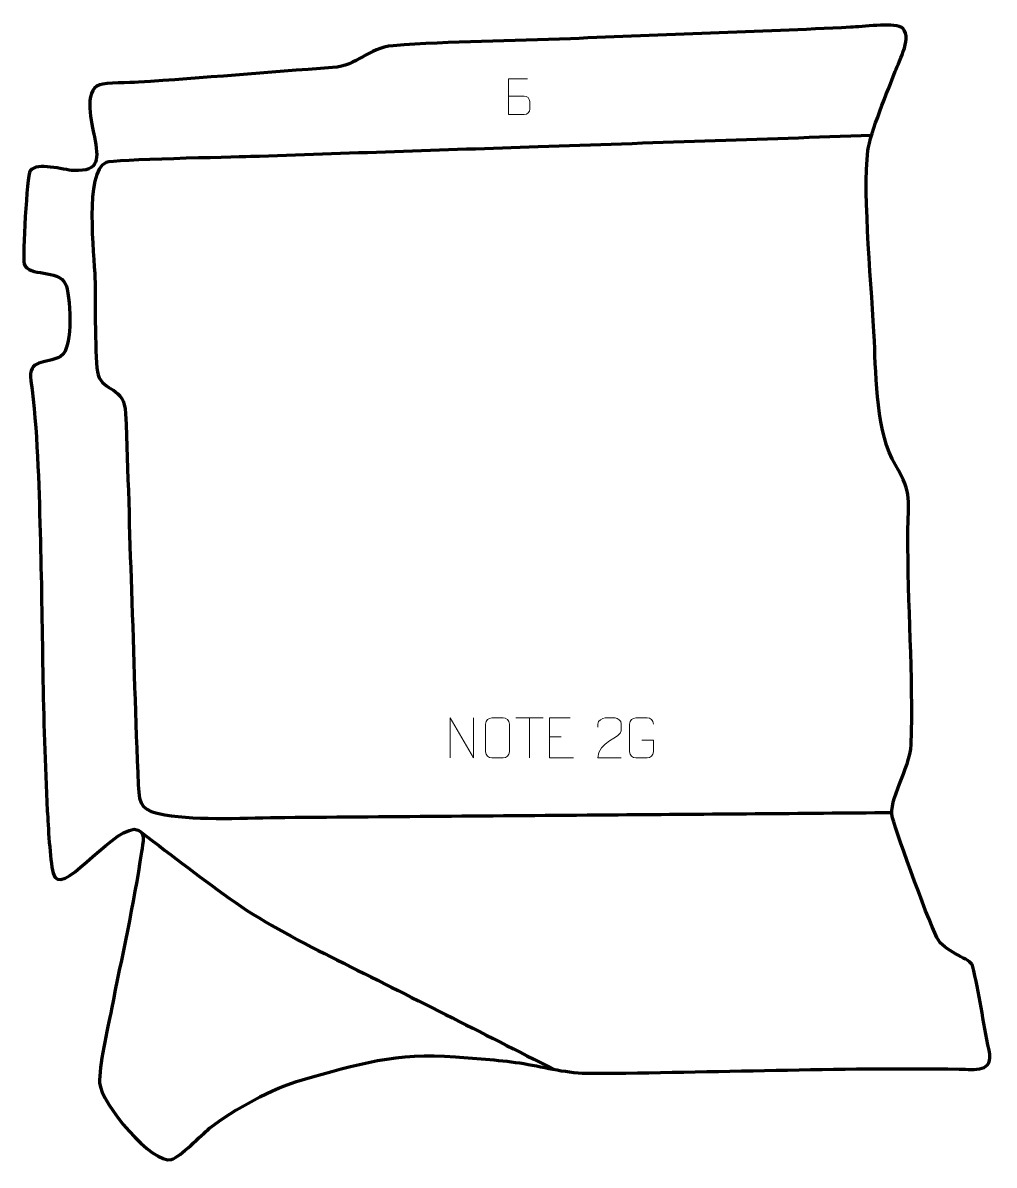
# Model space of a CAD drawing. Header units: millimetres. Extents: x -570 to 37, y 14 to 728.
import ezdxf

# ---------------------------------------------------------------- set-up
doc = ezdxf.new("R2010")
doc.units = ezdxf.units.MM
doc.header["$MEASUREMENT"] = 0
doc.layers.add('layer 2', color=7, linetype='Continuous')
doc.layers.add('layer 3', color=7, linetype='Continuous')

msp = doc.modelspace()

# ---------------------------------------------------------------- linework, layer by layer
at = {"layer": 'layer 2', "color": 250, "lineweight": 9}
for points, knots in [([(-266.4694, 682.2795), (-263.2104, 682.2799), (-259.9511, 682.2799), (-256.6914, 682.2795), (-256.6914, 682.2795), (-254.922, 682.264), (-253.1991, 680.709), (-253.1991, 678.8732), (-253.1991, 678.8732), (-253.1995, 677.8624), (-253.1995, 675.1311), (-253.1991, 674.12), (-253.1991, 674.12), (-253.1833, 672.4559), (-254.5646, 670.6521), (-256.6439, 670.6673), (-256.6439, 670.6673), (-259.9039, 670.6676), (-263.1636, 670.6676), (-266.423, 670.6673), (-266.423, 670.6673), (-266.423, 678.1177), (-266.423, 685.5678), (-266.423, 693.0176), (-266.423, 693.0176), (-264.2969, 693.0176), (-256.8252, 693.0176), (-254.6988, 693.0176)], [0, 0, 0, 0, 0.125, 0.125, 0.125, 0.125, 0.25, 0.25, 0.25, 0.25, 0.375, 0.375, 0.375, 0.375, 0.5, 0.5, 0.5, 0.5, 0.625, 0.625, 0.625, 0.625, 0.75, 0.75, 0.75, 0.75, 1, 1, 1, 1]), ([(-302.9399, 268.6307), (-302.9399, 268.6307), (-302.9399, 293.5842), (-302.9399, 293.5842), (-302.9399, 293.5842), (-302.9399, 293.5842), (-288.2851, 268.6307), (-288.2851, 268.6307), (-288.2851, 268.6307), (-288.2851, 268.6307), (-288.2851, 293.5842), (-288.2851, 293.5842)], [0, 0, 0, 0, 0.25, 0.25, 0.25, 0.25, 0.5, 0.5, 0.5, 0.5, 1, 1, 1, 1]), ([(-276.9089, 293.58), (-274.5832, 293.58), (-272.2571, 293.58), (-269.931, 293.58), (-269.931, 293.58), (-267.9844, 293.6156), (-265.993, 292.124), (-265.9663, 289.6864), (-265.9663, 289.6864), (-265.9667, 283.9395), (-265.9667, 278.1922), (-265.9663, 272.4445), (-265.9663, 272.4445), (-266.1061, 270.1211), (-267.7833, 268.6415), (-269.931, 268.6307), (-269.931, 268.6307), (-272.2629, 268.6311), (-274.5948, 268.6311), (-276.9263, 268.6307), (-276.9263, 268.6307), (-278.8513, 268.5253), (-280.8234, 270.4098), (-280.8122, 272.4271), (-280.8122, 272.4271), (-280.8119, 278.1972), (-280.8119, 283.9669), (-280.8122, 289.7362), (-280.8122, 289.7362), (-280.808, 291.8743), (-279.0613, 293.5935), (-276.9089, 293.58)], [0, 0, 0, 0, 0.11111111, 0.11111111, 0.11111111, 0.11111111, 0.22222222, 0.22222222, 0.22222222, 0.22222222, 0.33333333, 0.33333333, 0.33333333, 0.33333333, 0.44444444, 0.44444444, 0.44444444, 0.44444444, 0.55555556, 0.55555556, 0.55555556, 0.55555556, 0.66666667, 0.66666667, 0.66666667, 0.66666667, 0.77777778, 0.77777778, 0.77777778, 0.77777778, 1, 1, 1, 1]), ([(-227.9483, 293.5803), (-227.9483, 293.5803), (-240.8222, 293.5803), (-240.8222, 293.5803), (-240.8222, 293.5803), (-240.8222, 293.5803), (-240.8222, 268.6267), (-240.8222, 268.6267), (-240.8222, 268.6267), (-240.8222, 268.6267), (-225.9564, 268.6267), (-225.9564, 268.6267)], [0, 0, 0, 0, 0.25, 0.25, 0.25, 0.25, 0.5, 0.5, 0.5, 0.5, 1, 1, 1, 1]), ([(-196.0178, 268.6164), (-200.9322, 268.6167), (-205.8466, 268.6167), (-210.7607, 268.6164), (-210.7607, 268.6164), (-210.7607, 278.5487), (-196.1097, 281.1899), (-196.0178, 285.5002), (-196.0178, 285.5002), (-196.0181, 286.9243), (-196.0181, 288.348), (-196.0178, 289.7713), (-196.0178, 289.7713), (-196.0347, 291.8484), (-198.1575, 293.5732), (-199.8285, 293.5905), (-199.8285, 293.5905), (-201.9017, 293.5901), (-203.9746, 293.5901), (-206.047, 293.5905), (-206.047, 293.5905), (-207.8691, 293.607), (-210.6938, 291.8149), (-210.7607, 289.7213), (-210.7607, 289.7213), (-210.7607, 289.7213), (-210.7607, 287.6665), (-210.7607, 287.6665)], [0, 0, 0, 0, 0.125, 0.125, 0.125, 0.125, 0.25, 0.25, 0.25, 0.25, 0.375, 0.375, 0.375, 0.375, 0.5, 0.5, 0.5, 0.5, 0.625, 0.625, 0.625, 0.625, 0.75, 0.75, 0.75, 0.75, 1, 1, 1, 1]), ([(-183.1344, 279.6125), (-183.1344, 279.6125), (-175.9663, 279.6125), (-175.9663, 279.6125), (-175.9663, 279.6125), (-175.9663, 279.6125), (-175.9663, 272.4444), (-175.9663, 272.4444), (-175.9663, 272.4444), (-176.106, 270.121), (-177.7832, 268.6414), (-179.931, 268.6306), (-179.931, 268.6306), (-182.2628, 268.631), (-184.5948, 268.631), (-186.9263, 268.6306), (-186.9263, 268.6306), (-188.8512, 268.5252), (-190.8234, 270.4097), (-190.8122, 272.427), (-190.8122, 272.427), (-190.8118, 278.1971), (-190.8118, 283.9668), (-190.8122, 289.7361), (-190.8122, 289.7361), (-190.808, 291.8742), (-189.0612, 293.5934), (-186.9089, 293.58), (-186.9089, 293.58), (-184.5832, 293.58), (-182.2571, 293.58), (-179.931, 293.58), (-179.931, 293.58), (-177.9843, 293.6154), (-175.9929, 292.1239), (-175.9663, 289.6862)], [0, 0, 0, 0, 0.1, 0.1, 0.1, 0.1, 0.2, 0.2, 0.2, 0.2, 0.3, 0.3, 0.3, 0.3, 0.4, 0.4, 0.4, 0.4, 0.5, 0.5, 0.5, 0.5, 0.6, 0.6, 0.6, 0.6, 0.7, 0.7, 0.7, 0.7, 0.8, 0.8, 0.8, 0.8, 1, 1, 1, 1])]:
    msp.add_open_spline(points, degree=3, knots=knots, dxfattribs=at)
at = {"layer": 'layer 2', "color": 140, "lineweight": 158}
for points, knots in [([(-39.678, 657.5775), (-109.0809, 655.2145), (-178.4837, 652.852), (-247.8866, 650.489), (-247.8866, 650.489), (-307.8027, 648.449), (-367.7189, 646.4094), (-427.635, 644.3694), (-427.635, 644.3694), (-439.4459, 643.9925), (-513.5371, 642.5778), (-517.9464, 640.7149), (-517.9464, 640.7149), (-531.7897, 634.8659), (-525.3517, 583.0626), (-524.9391, 568.3726), (-524.9391, 568.3726), (-524.5988, 556.3574), (-525.1869, 515.8567), (-522.9184, 508.0847), (-522.9184, 508.0847), (-519.7209, 497.1297), (-506.5272, 501.1124), (-505.7792, 483.8135), (-505.7792, 483.8135), (-504.1952, 447.1907), (-503.4287, 410.2405), (-502.1257, 373.5618), (-502.1257, 373.5618), (-500.6831, 332.9566), (-499.6212, 292.2965), (-497.873, 251.7143), (-497.873, 251.7143), (-497.2966, 238.3331), (-495.4391, 235.3997), (-481.27, 232.9696), (-481.27, 232.9696), (-459.7922, 229.2861), (-429.2388, 231.2126), (-406.3704, 231.3945), (-406.3704, 231.3945), (-336.8779, 231.9476), (-267.3854, 232.5007), (-197.8929, 233.0538), (-197.8929, 233.0538), (-140.8991, 233.5074), (-83.9052, 233.9611), (-26.9114, 234.4147)], [0, 0, 0, 0, 0.07692308, 0.07692308, 0.07692308, 0.07692308, 0.15384615, 0.15384615, 0.15384615, 0.15384615, 0.23076923, 0.23076923, 0.23076923, 0.23076923, 0.30769231, 0.30769231, 0.30769231, 0.30769231, 0.38461538, 0.38461538, 0.38461538, 0.38461538, 0.46153846, 0.46153846, 0.46153846, 0.46153846, 0.53846154, 0.53846154, 0.53846154, 0.53846154, 0.61538462, 0.61538462, 0.61538462, 0.61538462, 0.69230769, 0.69230769, 0.69230769, 0.69230769, 0.76923077, 0.76923077, 0.76923077, 0.76923077, 0.84615385, 0.84615385, 0.84615385, 0.84615385, 1, 1, 1, 1]), ([(-495.9137, 222.0156), (-476.5947, 207.4998), (-456.9095, 191.8312), (-437.1584, 178.0907), (-437.1584, 178.0907), (-418.6687, 165.2276), (-394.0237, 152.424), (-373.7203, 142.3004), (-373.7203, 142.3004), (-328.3974, 119.7016), (-283.2286, 96.7), (-238.0273, 73.8498)], [0, 0, 0, 0, 0.25, 0.25, 0.25, 0.25, 0.5, 0.5, 0.5, 0.5, 1, 1, 1, 1])]:
    msp.add_open_spline(points, degree=3, knots=knots, dxfattribs=at)
at = {"layer": 'layer 2', "color": 250, "lineweight": 9}
for points in [[(-261.8829, 293.5568), (-261.8829, 293.5568), (-244.8957, 293.5568), (-244.8957, 293.5568)], [(-253.3891, 268.6268), (-253.3891, 268.6268), (-253.3891, 293.5803), (-253.3891, 293.5803)], [(-240.8222, 281.7006), (-240.8222, 281.7006), (-233.6541, 281.7006), (-233.6541, 281.7006)]]:
    msp.add_open_spline(points, degree=3, dxfattribs=at)
at = {"layer": 'layer 3', "color": 242, "lineweight": 158}
msp.add_open_spline([(-376.4499, 700.0412), (-360.6807, 701.1773), (-354.5164, 712.3584), (-338.5393, 713.6991), (-338.5393, 713.6991), (-302.58, 716.5655), (-264.1461, 716.6272), (-227.7934, 718.1092), (-227.7934, 718.1092), (-169.5591, 720.4811), (-111.0847, 722.3869), (-52.8982, 725.2232), (-52.8982, 725.2232), (-45.2186, 725.5976), (-27.1306, 728.0123), (-21.1486, 725.2394), (-21.1486, 725.2394), (-13.39, 720.5223), (-22.3502, 704.1918), (-24.8002, 697.8238), (-24.8002, 697.8238), (-29.1139, 686.5847), (-40.6362, 658.6408), (-41.9141, 648.2148), (-41.9141, 648.2148), (-45.331, 620.3369), (-39.1624, 559.6966), (-37.8626, 528.9793), (-37.8626, 528.9793), (-36.8973, 506.1683), (-36.5036, 470.7969), (-24.7668, 451.7379), (-24.7668, 451.7379), (-13.7836, 433.2926), (-16.9153, 429.0058), (-16.9592, 408.6209), (-16.9592, 408.6209), (-17.0528, 365.1062), (-13.554, 320.032), (-14.8388, 276.944), (-14.8388, 276.944), (-15.8177, 261.2947), (-29.3914, 242.5135), (-26.5118, 231.0863), (-26.5118, 231.0863), (-23.8166, 220.896), (-2.0972, 160.7572), (2.1593, 154.5377), (2.1593, 154.5377), (7.8535, 146.2173), (22.3102, 143.1415), (23.4327, 138.7132), (23.4327, 138.7132), (27.6786, 121.9632), (30.0252, 103.172), (33.7867, 85.9714), (33.7867, 85.9714), (36.9648, 71.4393), (24.8916, 73.9395), (15.1047, 74.0844), (15.1047, 74.0844), (-60.4246, 75.2026), (-137.7179, 71.8326), (-214.9558, 71.3924), (-214.9558, 71.3924), (-229.6388, 71.3087), (-242.7612, 75.0898), (-256.8585, 77.4359), (-256.8585, 77.4359), (-270.7321, 79.7448), (-285.5838, 80.6103), (-299.6964, 81.6987), (-299.6964, 81.6987), (-336.1864, 84.5131), (-360.8988, 77.2915), (-395.3581, 67.3964), (-395.3581, 67.3964), (-414.1743, 61.9934), (-437.9566, 48.9869), (-453.4321, 37.0324), (-453.4321, 37.0324), (-458.2248, 32.8099), (-471.6168, 19.2371), (-477.0725, 17.5645), (-477.0725, 17.5645), (-488.7065, 13.9979), (-521.276, 52.5644), (-522.028, 65.3895), (-522.028, 65.3895), (-522.6015, 75.1705), (-516.8283, 99.6648), (-514.6056, 111.3961), (-514.6056, 111.3961), (-508.2997, 143.8213), (-500.6152, 177.2103), (-495.8638, 209.7813), (-495.8638, 209.7813), (-495.1025, 214.9997), (-492.3502, 223.756), (-500.4584, 223.9096), (-500.4584, 223.9096), (-516.2899, 222.9209), (-546.883, 179.4521), (-551.0285, 196.5648), (-551.0285, 196.5648), (-553.1149, 205.1774), (-554.1662, 226.134), (-554.6772, 235.48), (-554.6772, 235.48), (-557.8233, 293.0316), (-557.5504, 351.7669), (-559.1619, 409.5078), (-559.1619, 409.5078), (-560.0109, 439.9314), (-560.836, 474.1983), (-564.949, 504.2746), (-564.949, 504.2746), (-566.9131, 518.3803), (-555.9619, 514.3748), (-546.3526, 519.4967), (-546.3526, 519.4967), (-537.6008, 525.2522), (-540.6913, 559.4806), (-543.2383, 564.6645), (-543.2383, 564.6645), (-548.122, 574.6047), (-566.1555, 568.8368), (-569.2257, 577.4125), (-569.2257, 577.4125), (-569.9714, 581.5017), (-567.6616, 632.5389), (-565.3412, 635.5754), (-565.3412, 635.5754), (-561.0012, 641.2547), (-544.8882, 636.052), (-538.168, 635.6276), (-538.168, 635.6276), (-521.5687, 635.092), (-522.8549, 643.1614), (-525.2646, 656.8639), (-525.2646, 656.8639), (-526.6562, 664.7771), (-532.5503, 685.7325), (-521.9057, 689.3531), (-521.9057, 689.3531), (-518.176, 690.6217), (-503.0354, 690.5953), (-497.7315, 690.9358), (-497.7315, 690.9358), (-457.3703, 693.5263), (-416.8324, 697.1317), (-376.4499, 700.0412)], degree=3, knots=[0, 0, 0, 0, 0.02564103, 0.02564103, 0.02564103, 0.02564103, 0.05128205, 0.05128205, 0.05128205, 0.05128205, 0.07692308, 0.07692308, 0.07692308, 0.07692308, 0.1025641, 0.1025641, 0.1025641, 0.1025641, 0.12820513, 0.12820513, 0.12820513, 0.12820513, 0.15384615, 0.15384615, 0.15384615, 0.15384615, 0.17948718, 0.17948718, 0.17948718, 0.17948718, 0.20512821, 0.20512821, 0.20512821, 0.20512821, 0.23076923, 0.23076923, 0.23076923, 0.23076923, 0.25641026, 0.25641026, 0.25641026, 0.25641026, 0.28205128, 0.28205128, 0.28205128, 0.28205128, 0.30769231, 0.30769231, 0.30769231, 0.30769231, 0.33333333, 0.33333333, 0.33333333, 0.33333333, 0.35897436, 0.35897436, 0.35897436, 0.35897436, 0.38461538, 0.38461538, 0.38461538, 0.38461538, 0.41025641, 0.41025641, 0.41025641, 0.41025641, 0.43589744, 0.43589744, 0.43589744, 0.43589744, 0.46153846, 0.46153846, 0.46153846, 0.46153846, 0.48717949, 0.48717949, 0.48717949, 0.48717949, 0.51282051, 0.51282051, 0.51282051, 0.51282051, 0.53846154, 0.53846154, 0.53846154, 0.53846154, 0.56410256, 0.56410256, 0.56410256, 0.56410256, 0.58974359, 0.58974359, 0.58974359, 0.58974359, 0.61538462, 0.61538462, 0.61538462, 0.61538462, 0.64102564, 0.64102564, 0.64102564, 0.64102564, 0.66666667, 0.66666667, 0.66666667, 0.66666667, 0.69230769, 0.69230769, 0.69230769, 0.69230769, 0.71794872, 0.71794872, 0.71794872, 0.71794872, 0.74358974, 0.74358974, 0.74358974, 0.74358974, 0.76923077, 0.76923077, 0.76923077, 0.76923077, 0.79487179, 0.79487179, 0.79487179, 0.79487179, 0.82051282, 0.82051282, 0.82051282, 0.82051282, 0.84615385, 0.84615385, 0.84615385, 0.84615385, 0.87179487, 0.87179487, 0.87179487, 0.87179487, 0.8974359, 0.8974359, 0.8974359, 0.8974359, 0.92307692, 0.92307692, 0.92307692, 0.92307692, 0.94871795, 0.94871795, 0.94871795, 0.94871795, 1, 1, 1, 1], dxfattribs=at)

doc.saveas('drawing.dxf')
